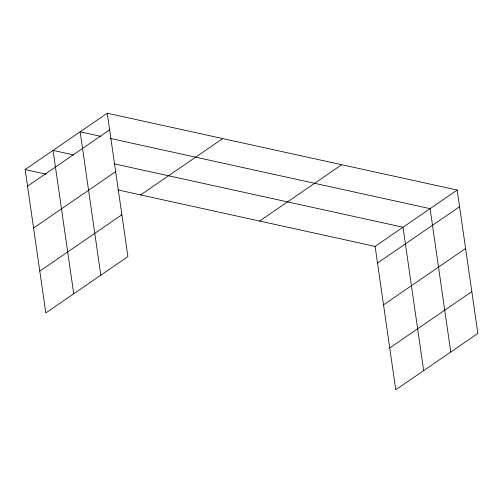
<?xml version="1.0" encoding="UTF-8"?>
<svg xmlns="http://www.w3.org/2000/svg" width="503" height="503" viewBox="0 0 503 503"><rect width="100%" height="100%" fill="white"/><g stroke="black" fill="none" stroke-linecap="round" stroke-linejoin="round"><path stroke-width="0.75" d="M107.233 113.219L127.894 256.593L45.811 312.941L25.15 169.561L107.233 113.219L457.189 190.059L477.85 333.439L395.767 389.781L375.106 246.407L457.189 190.059M27.546 186.185L109.629 129.843M33.575 228.01L115.652 171.668M140.639 194.919L222.716 138.577M39.781 271.111L121.864 214.768M259.623 221.05L341.707 164.701M377.502 263.025L459.585 206.683M383.531 304.856L465.615 248.513M389.737 347.95L471.82 291.608M100.525 136.288L80.147 131.811L100.807 275.191M110.339 138.444L430.103 208.657L450.763 352.031M73.438 154.88L53.06 150.41L73.721 293.783M114.2 163.833L403.016 227.249L423.677 370.623M25.15 169.561L46.282 174.201M117.991 189.952L375.106 246.407"/></g></svg>
